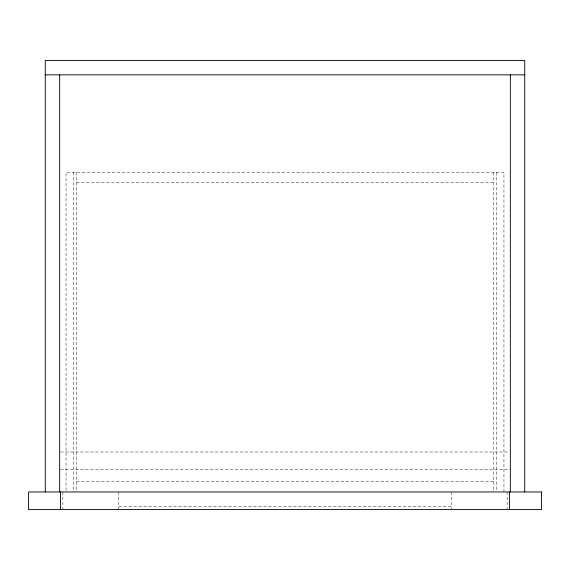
<?xml version="1.0" encoding="UTF-8"?>
<svg xmlns="http://www.w3.org/2000/svg" width="570" height="570" viewBox="0 0 570 570"><rect width="100%" height="100%" fill="white"/><g stroke="black" fill="none" stroke-linecap="round" stroke-linejoin="round"><path stroke-width="0.43" stroke-dasharray="2.85 2.14" d="M76.444 182.721L493.556 182.721M60.555 452.003L509.445 452.003M60.555 469.587L510.335 469.587M76.444 481.572L493.556 481.572M118.795 506.338L451.205 506.338M507.143 491.96L507.143 508.661M503.944 491.96L503.944 172.332L66.056 172.332L66.056 491.96M496.755 172.332L496.755 491.069M493.556 172.332L493.556 491.96M451.205 491.96L451.205 508.661M118.795 491.96L118.795 509.537M76.444 172.332L76.444 491.96M73.245 172.332L73.245 491.96M62.857 491.96L62.857 508.661"/><path stroke-width="0.85" d="M45.279 74.848L524.721 74.848M524.721 491.96L524.721 60.463L45.279 60.463L45.279 491.96M510.335 74.848L510.335 491.96M509.537 491.96L509.537 509.537M60.463 491.96L60.463 509.537M59.665 74.848L59.665 491.96M541.5 491.96L28.5 491.96L28.5 509.537L541.5 509.537L541.5 491.96"/></g></svg>
